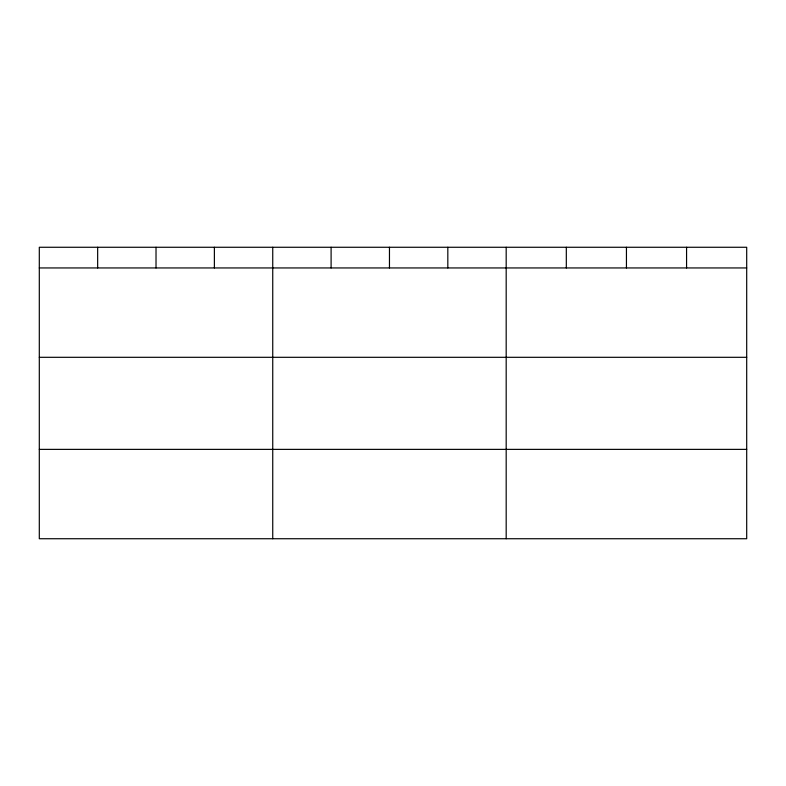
<?xml version="1.0" encoding="UTF-8"?>
<svg xmlns="http://www.w3.org/2000/svg" width="786" height="786" viewBox="0 0 786 786"><rect width="100%" height="100%" fill="white"/><g stroke="black" fill="none" stroke-linecap="round" stroke-linejoin="round"><path stroke-width="1.18" d="M746.7 357.306L746.7 247.266L39.3 247.266L39.3 538.734L746.7 538.734L746.7 357.306L39.3 357.306M39.3 267.947L746.7 267.947M39.3 449.376L746.7 449.376M686.571 247.266L686.571 267.947M626.442 247.266L626.442 267.947M566.313 247.266L566.313 267.947M506.184 247.266L506.184 538.734M447.824 247.266L447.824 267.947M389.463 247.266L389.463 267.947M331.103 247.266L331.103 267.947M272.742 247.266L272.742 538.734M214.381 247.266L214.381 267.947M156.021 247.266L156.021 267.947M97.661 247.266L97.661 267.947"/></g></svg>
